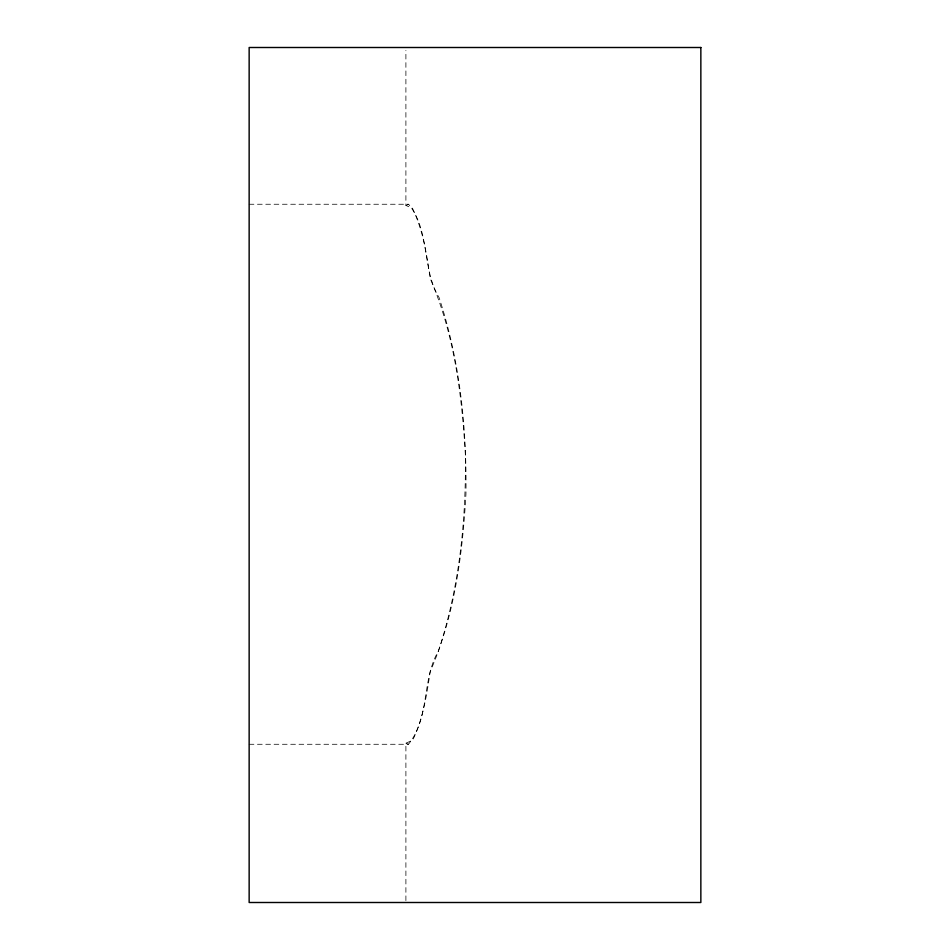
<?xml version="1.0" encoding="UTF-8"?>
<svg xmlns="http://www.w3.org/2000/svg" width="950" height="950" viewBox="0 0 950 950"><rect width="100%" height="100%" fill="white"/><g stroke="black" fill="none" stroke-linecap="round" stroke-linejoin="round"><path stroke-width="0.71" stroke-dasharray="4.75 3.56" d="M249.149 744.278L408.429 744.278C430.219 717.666 421.468 679.713 438.413 651.106C459.337 587.694 466.236 520.873 465.334 454.338C461.854 394.511 454.302 333.961 430.184 278.564C426.883 254.588 423.023 230.304 412.478 208.287L405.899 205.438L405.899 50.457M405.899 205.438L408.619 204.25C430.386 230.909 421.598 268.921 439.019 297.421C459.954 360.834 466.842 427.666 465.951 494.19C462.519 554.622 454.611 615.707 430.184 671.626C426.787 695.02 423.035 718.746 412.668 740.24L405.899 743.185L405.899 901.028M249.149 204.25L408.619 204.25M405.899 743.185L408.429 744.278"/><path stroke-width="1.43" d="M700.851 47.5L249.149 47.5L249.149 902.5L700.851 902.5L700.851 47.5"/></g></svg>
